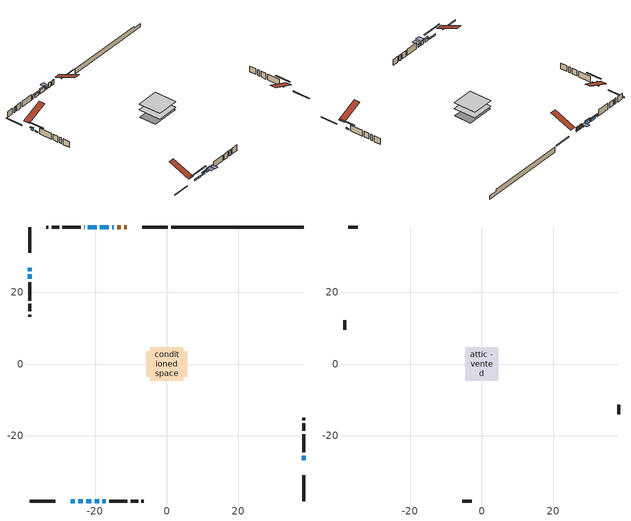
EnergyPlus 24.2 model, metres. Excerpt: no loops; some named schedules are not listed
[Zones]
conditioned space
 floor adiabatic (AdiabaticFloorConstruction): -4.63,-4.63 -4.63,4.63 4.63,4.63 4.63,-4.63 z0.76
 floor foundation (Slab1 construction): -5.73,-3.54 -5.73,3.54 5.73,3.54 5.73,-3.54 z-1.37
 wall outside (RimJoist1 construction): 0.26,38.25 -6.88,38.25 / -38.25,-38.25 -31.11,-38.25 / -38.25,38.25 -38.25,31.11 / 38.25,-38.25 38.25,-31.11 z0.76:1.06
 wall outside (AdiabaticWallConstruction 1): -11.15,38.25 -11.85,38.25 / -12.78,38.25 -13.82,38.25 z0.76:2.79
 wall outside (AdiabaticWallConstruction): -38.25,26.84 -38.25,25.93 / -17.94,-38.25 -17.03,-38.25 z0.76:1.93; 38.25,-26.84 38.25,-25.62 / -38.25,25 -38.25,23.78 / -26.84,-38.25 -25.62,-38.25 / -24.69,-38.25 -23.47,-38.25 z0.76:1.37; -22.55,-38.25 -21.02,-38.25 / -19.58,38.25 -22.02,38.25 z0.76:1.88; -20.09,-38.25 -18.87,-38.25 z0.76:2.28; -14.74,38.25 -15.28,38.25 z0.76:1.65; -16.21,38.25 -18.65,38.25 z0.76:2.44; -22.94,38.25 -23.08,38.25 z0.76:1.98
 wall outside (Wall1 construction): -24,38.25 -29.14,38.25 / -16.1,-38.25 -10.97,-38.25 / -38.25,22.85 -38.25,17.72 / 38.25,-24.69 38.25,-19.56 z0.76:3.2
 wall outside (Wall2 construction): -30.06,38.25 -32.11,38.25 / -10.04,-38.25 -8,-38.25 / -38.25,16.79 -38.25,14.75 / 38.25,-18.63 38.25,-16.59 z0.76:3.2
 wall outside (Wall3 construction): -33.04,38.25 -33.69,38.25 / -7.07,-38.25 -6.42,-38.25 / -38.25,13.82 -38.25,13.17 / 38.25,-15.66 38.25,-15.01 z0.76:3.2
 wall foundation (FoundationWall1 construction): 1.19,38.25,-1.37 1.19,38.25,0.76 34.55,38.25,0.76 34.55,38.25,-0.04 38.25,38.25,-0.04 38.25,38.25,-1.37
 window (WindowConstruction): -38.25,26.84 -38.25,25.93 z0.76:1.93
 window (WindowConstruction 8): 38.25,-26.84 38.25,-25.62 z0.76:1.37
 window (WindowConstruction 9): -38.25,25 -38.25,23.78 z0.76:1.37
 window (WindowConstruction 10): -26.84,-38.25 -25.62,-38.25 z0.76:1.37
 window (WindowConstruction 11): -24.69,-38.25 -23.47,-38.25 z0.76:1.37
 window (WindowConstruction 1): -22.54,-38.25 -21.02,-38.25 z0.76:1.88
 window (WindowConstruction 2): -20.09,-38.25 -18.87,-38.25 z0.76:2.28
 window (WindowConstruction 6): -14.75,38.25 -15.28,38.25 z0.76:1.65
 window (WindowConstruction 3): -16.21,38.25 -18.65,38.25 z0.76:2.44
 window (WindowConstruction 4): -19.58,38.25 -22.01,38.25 z0.76:1.88
 window (WindowConstruction 7): -22.94,38.25 -23.07,38.25 z0.76:1.98
 window (WindowConstruction 5): -17.94,-38.25 -17.03,-38.25 z0.76:1.93
 door (Door): -11.15,38.25 -11.85,38.25 z0.76:2.79
 door (Door 1): -12.78,38.25 -13.82,38.25 z0.76:2.79
 ceiling adiabatic (AdiabaticFloorConstruction): 4.63,-4.63 4.63,4.63 -4.63,4.63 -4.63,-4.63 z0.76
attic - vented
 floor to conditioned space (Floor1 construction Reversed): -4.63,-4.63 -4.63,4.63 4.63,4.63 4.63,-4.63 z3.2
 wall outside (Wall4 construction): -34.61,38.25 -37.33,38.25 / -5.49,-38.25 -2.78,-38.25 / -38.25,12.24 -38.25,9.53 / 38.25,-14.08 38.25,-11.37 z0.76:3.2
 roof outside (Roof1 construction): -10.22,38.25,3.2 -10.22,29.35,6.91 -7.81,29.35,6.91 -7.81,38.25,3.2; -27.77,-38.25,3.2 -27.77,-29.35,6.91 -30.18,-29.35,6.91 -30.18,-38.25,3.2; -38.25,27.77,3.2 -29.35,27.77,6.91 -29.35,30.18,6.91 -38.25,30.18,3.2; 38.25,-27.77,3.2 29.35,-27.77,6.91 29.35,-30.18,6.91 38.25,-30.18,3.2
shading: -38.25,25.73 -38.25,27.04 -38.67,27.04 -38.67,25.73 z2.13; 38.25,-22.98 38.25,-29.48 38.67,-29.48 38.67,-22.98 z4.01; -38.25,21.14 -38.25,27.64 -38.67,27.64 -38.67,21.14 z4.01; -22.98,-38.25 -29.48,-38.25 -29.48,-38.67 -22.98,-38.67 z4.01; -20.83,-38.25 -27.33,-38.25 -27.33,-38.67 -20.83,-38.67 z4.01; -20.72,-38.25 -22.84,-38.25 -22.84,-38.71 -20.72,-38.71 z2.18; -18.57,-38.25 -20.39,-38.25 -20.39,-40.54 -18.57,-40.54 z2.58; -15.74,38.25 -14.29,38.25 -14.29,40.54 -15.74,40.54 z2.11; -18.85,38.25 -16.01,38.25 -16.01,38.67 -18.85,38.67 z2.64; -22.31,38.25 -19.28,38.25 -19.28,38.71 -22.31,38.71 z2.18; -16.73,-38.25 -18.24,-38.25 -18.24,-40.54 -16.73,-40.54 z2.23
[Building]
Building 1: Terrain=Suburbs
[Site:Location]
Quebec Intl AP_QC: Latitude {deg}=46.8; Longitude {deg}=-71.38; Time Zone {hr}=-5; Elevation {m}=74; Keep Site Location Information=Yes
[Site:GroundTemperature:Shallow]
0.0108218, -2.24938, -2.43038, -1.3578, 2.94801, 7.23376, 10.9493, 13.303, 13.5029, 11.5886, 7.96783, 3.81355
[Site:WaterMainsTemperature]
Calculation Method=Schedule; Temperature Schedule=mains temperature schedule
[Material] Roughness=Rough; Thermal Absorptance=0.9
Name | Thickness {m} | Conductivity {W/m-K} | Density {kg/m3} | Specific Heat {J/kg-K} | Solar Absorptance | Visible Absorptance
asphalt or fiberglass shingles | 0.00635 | 0.162714 | 1121.4 | 1465.45 | 0.4 | 0.4
ceiling loosefill ins | 0.169333 | 0.0480833 | 16.02 | 1046.75 | 0.7 | 0.7
ceiling stud and cavity | 0.1397 | 0.0759935 | 65.682 | 1177.47 | 0.7 | 0.7
concrete 4.0 in. | 0.1016 | 1.803125 | 2242.8 | 837.4 | 0.7 | 0.7
concrete 8.0 in. | 0.2032 | 1.803125 | 2242.8 | 837.4 | 0.7 | 0.7
door material | 0.04445 | 0.053851 | 512.64 | 1214.23 | 0.7 | 0.7
exterior vertical ins | 0.0204263 | 0.029427 | 32.04 | 1214.23 | 0.7 | 0.7
floor covering | 0.0127 | 0.0433444 | 54.468 | 1339.84 | 0.6 | 0.6
floor rigid ins; wall rigid ins 1 | 0.512978 | 0.029427 | 32.04 | 1214.23 | 0.7 | 0.7
floor stud and cavity | 0.1397 | 1.75129 | 37.0049 | 1207.88 | 0.7 | 0.7
furniture material conditioned space 1 | 0.1524 | 0.115458 | 640.8 | 1214.23 | 0.6 | 0.6
gypsum board | 0.0127 | 0.160291 | 801 | 837.4 | 0.6 | 0.6
gypsum board 1 | 0.0127 | 0.160291 | 801 | 837.4 | 0.7 | 0.7
osb sheathing 0.5 in. | 0.0127 | 0.115458 | 512.64 | 1214.23 | 0.7 | 0.7
osb sheathing 0.75 in. | 0.01905 | 0.115458 | 512.64 | 1214.23 | 0.7 | 0.7
osb sheathing 2.0 in. | 0.0508 | 0.115458 | 512.64 | 1214.23 | 0.7 | 0.7
rim joist stud and cavity | 0.0508 | 0.0659308 | 125.044 | 1163.47 | 0.6 | 0.6
wall rigid ins | 0.051816 | 0.029427 | 32.04 | 1214.23 | 0.7 | 0.7
wall stud and cavity | 0.1397 | 0.801472 | 139.0536 | 1170.24 | 0.7 | 0.7
wall stud and cavity 1 | 0.1397 | 0.0764338 | 139.0536 | 1170.24 | 0.7 | 0.7
wall stud and cavity 2 | 0.1397 | 0.0804648 | 139.0536 | 1170.24 | 0.7 | 0.7
wall stud and cavity 3 | 0.0889 | 6.9971 | 50.32683 | 1063.81 | 0.6 | 0.6
wall stud and cavity 4 | 0.0889 | 0.380278 | 52.3479 | 1209.89 | 0.7 | 0.7
wall stud and cavity 5 | 0.0889 | 0.391764 | 83.0341 | 1211.67 | 0.7 | 0.7
wood siding | 0.0254 | 0.102417 | 544.68 | 1172.36 | 0.4 | 0.4
wood siding 1 | 0.00254 | 0.102417 | 544.68 | 1172.36 | 0.4 | 0.4
wood siding 2; wood siding 3; wood siding 4 | 0.0254 | 0.102417 | 544.68 | 1172.36 | 0.7 | 0.7
[WindowMaterial:SimpleGlazingSystem]
Name | U-Factor {W/m2-K} | Solar Heat Gain Coefficient
WindowMaterial | 2.78052 | 0.57
WindowMaterial 1 | 2.78676 | 0.61
WindowMaterial 2 | 2.78847 | 0.62
WindowMaterial 3 | 2.79528 | 0.66
WindowMaterial 4 | 2.78449 | 0.59
WindowMaterial 5 | 2.992306 | 0.59
WindowMaterial 6 | 2.912814 | 0.17
WindowMaterial 7 | 2.77314 | 0.53
WindowMaterial 8 | 2.76916 | 0.49
[Construction]
AdiabaticFloorConstruction: floor stud and cavity, floor rigid ins, osb sheathing 0.75 in., floor covering
AdiabaticWallConstruction: wood siding 3, wall rigid ins 1, wall stud and cavity 4, gypsum board
AdiabaticWallConstruction 1: wood siding 4, wall rigid ins 1, wall stud and cavity 4, gypsum board
Door; Door 1: door material
Floor1 construction Reversed: gypsum board, ceiling stud and cavity, ceiling loosefill ins
FoundationWall1 construction: concrete 8.0 in., gypsum board 1
furniture construction conditioned space 1: furniture material conditioned space 1
PartitionWallConstruction: gypsum board, wall stud and cavity 5, gypsum board
RimJoist1 construction: wood siding 2, osb sheathing 2.0 in., rim joist stud and cavity
Roof1 construction: asphalt or fiberglass shingles
Slab1 construction: concrete 4.0 in.
Wall1 construction: wood siding, wall rigid ins, osb sheathing 0.5 in., wall stud and cavity, gypsum board
Wall2 construction: wood siding, osb sheathing 0.5 in., wall stud and cavity 1, gypsum board
Wall3 construction: wood siding, osb sheathing 0.5 in., wall stud and cavity 2, gypsum board
Wall4 construction: wood siding 1, wall stud and cavity 3
WindowConstruction; WindowConstruction 5: WindowMaterial
WindowConstruction 1: WindowMaterial 1
WindowConstruction 10: WindowMaterial 8
WindowConstruction 11; WindowConstruction 8; WindowConstruction 9: WindowMaterial 7
WindowConstruction 2: WindowMaterial 2
WindowConstruction 3: WindowMaterial 3
WindowConstruction 4: WindowMaterial 4
WindowConstruction 6: WindowMaterial 5
WindowConstruction 7: WindowMaterial 6
[Zone] Multiplier=1; Part of Total Floor Area=Yes
Name | Volume {m3}
attic - vented | 50.9812
conditioned space | 398.8
[Space]
Name | Zone | Volume {m3}
attic - vented 1 | attic - vented | 50.9812
conditioned space 1 | conditioned space | 398.8
[ZoneInfiltration:EffectiveLeakageArea]
infil attic - vented 1: Zone or Space=attic - vented 1; Schedule=Always On Discrete; Effective Air Leakage Area {cm2}=3169.48; Stack Coefficient=0.000427477; Wind Coefficient=1.39694e-05
[ZoneMixing]
whole house fan mix: Zone or Space=attic - vented; Schedule=Always On Continuous; Design Flow Rate Calculation Method=Flow/Zone; Design Flow Rate {m3/s}=0; Source Zone or Space=conditioned space
[SurfaceProperty:ExposedFoundationPerimeter]
Slab1: Exposed Perimeter Calculation Method=TotalExposedPerimeter; Total Exposed Perimeter {m}=37.065
[InternalMass] Zone or ZoneList=conditioned space; Space or SpaceList=conditioned space 1
Name | Construction | Surface Area {m2}
furniture mass conditioned space 1 | furniture construction conditioned space 1 | 66.7598
partition wall mass | PartitionWallConstruction | 166.899
[Lights]
interior lighting: Zone or ZoneList or Space or SpaceList=conditioned space 1; Schedule=interior lighting schedule; Design Level Calculation Method=LightingLevel; Lighting Level {W}=343.2; Return Air Fraction=0; Fraction Radiant=0.6; Fraction Visible=0.2; Fraction Replaceable=1
[People]
occupants: Zone or ZoneList or Space or SpaceList=conditioned space 1; Number of People Schedule=occupants schedule; Number of People Calculation Method=People; Number of People=3; Fraction Radiant=0.314171; Sensible Heat Fraction=0.56303; Activity Level Schedule=occupants activity schedule; Carbon Dioxide Generation Rate {m3/s-W}=0; Enable ASHRAE 55 Comfort Warnings=No; Mean Radiant Temperature Calculation Type=EnclosureAveraged
[ElectricEquipment] Zone or ZoneList or Space or SpaceList=conditioned space 1; Design Level Calculation Method=EquipmentLevel
Name | Schedule | Design Level {W} | Fraction Latent | Fraction Radiant | Fraction Lost
clothes dryer | clothes dryer schedule | 140.772 | 0.015 | 0.081 | 0.85
clothes washer | clothes washer schedule | 32.1985 | 0.03 | 0.162 | 0.7
cooking range | cooking range schedule | 215.147 | 0.08 | 0.432 | 0.2
dishwasher | dishwasher schedule | 66.8632 | 0.3 | 0.18 | 0.4
fridge | fridge schedule | 72.9452 | 0 | 0.6 | 0
mech vent bath fan 0 | mech vent bath fan 0 schedule | 50.2 | 0 | 0 | 1
mech vent bath fan 1 | mech vent bath fan 1 schedule | 50.2 | 0 | 0 | 1
mech vent house fan | mech vent house fan schedule | 0 | 0 | 0 | 1
mech vent house fan cfis | mech vent house fan cfis schedule | 0 | 0 | 0 | 0
mech vent range fan 0 | mech vent range fan 0 schedule | 57 | 0 | 0 | 1
misc plug loads | misc plug loads schedule | 494.7 | 0.045 | 0.513 | 0.1
whole house fan | Always On Discrete | 0 | 0 | 0 | 1
[OtherEquipment] Zone or ZoneList or Space or SpaceList=conditioned space 1; Design Level Calculation Method=EquipmentLevel
Name | Fuel Type | Schedule | Design Level {W} | Fraction Latent | Fraction Radiant | Fraction Lost
clothes dryer 1 | Electricity | clothes dryer schedule | 0 | 0.015 | 0.081 | 0.85
cooking range 1 | Electricity | cooking range schedule | 0 | 0.08 | 0.432 | 0.2
general water use latent | None | general water use schedule | 62.594 | 1 | 0 | 0
general water use sensible | None | general water use schedule | -61.6891 | 0 | 0.6 | 0
mech vent house fan latent load | None | Always On Discrete | 0 | 1 | 0 | 0
mech vent house fan sensible load | None | Always On Discrete | 0 | 0 | 0 | 0
water heater energy adjustment1 | Electricity | Always On Discrete | 0.01 | 0 | 0 | 1
[ZoneInfiltration:DesignFlowRate] Zone or ZoneList or Space or SpaceList=conditioned space 1; Schedule=Always On Discrete; Design Flow Rate Calculation Method=Flow/Zone; Design Flow Rate {m3/s}=0
infil flow; natural vent flow; whole house fan flow
[ZoneControl:Thermostat]
conditioned space Thermostat: Zone or ZoneList=conditioned space; Control Type Schedule=conditioned space Thermostat Schedule; Control 1=conditioned space temperature setpoint; Temperature Difference Between Cutout And Setpoint {deltaC}=0
[ZoneHVAC:Baseboard:Convective:Electric]
electric baseboard: Availability Schedule=Always On Discrete; Heating Design Capacity {W}=9629.44; Efficiency=1
[AirLoopHVAC:UnitarySystem]
unit heater unitary system: Control Type=Load; Controlling Zone or Thermostat Location=conditioned space; Dehumidification Control Type=None; Availability Schedule=Always On Discrete; Supply Fan=unit heater supply fan; Fan Placement=BlowThrough; Supply Air Fan Operating Mode Schedule=unit heater auto fan schedule; Heating Coil=unit heater htg coil; DX Heating Coil Sizing Ratio=1; Use DOAS DX Cooling Coil=No; Minimum Supply Air Temperature {C}=2; Latent Load Control=SensibleOnlyLoadControl; Cooling Supply Air Flow Rate Method=None; Heating Supply Air Flow Rate Method=SupplyAirFlowRate; Heating Supply Air Flow Rate {m3/s}=0.00141584; No Load Supply Air Flow Rate Method=SupplyAirFlowRate; No Load Supply Air Flow Rate {m3/s}=0; No Load Supply Air Flow Rate Control Set To Low Speed=Yes; Maximum Supply Air Temperature {C}=48.8889; Maximum Outdoor Dry-Bulb Temperature for Supplemental Heater Operation {C}=21; Ancillary On-Cycle Electric Power {W}=0; Ancillary Off-Cycle Electric Power {W}=0
[Fan:SystemModel]
unit heater supply fan: Availability Schedule=Always On Discrete; Design Maximum Air Flow Rate {m3/s}=0.00141584; Speed Control Method=Discrete; Electric Power Minimum Flow Rate Fraction=0.2; Design Pressure Rise {Pa}=500; Motor Efficiency=1; Motor In Air Stream Fraction=1; Design Electric Power Consumption {W}=Autosize; Design Power Sizing Method=PowerPerFlow; Electric Power Per Unit Flow Rate {W/(m3/s)}=1e-06; Electric Power Per Unit Flow Rate Per Unit Pressure {W/((m3/s)-Pa)}=1.66667; Fan Total Efficiency=0.7; Motor Loss Radiative Fraction=0; Number of Speeds=1; Speed Flow Fraction 1=1; Speed Electric Power Fraction 1=1
[Coil:Heating:Fuel]
unit heater htg coil: Availability Schedule=Always On Discrete; Fuel Type=OtherFuel1; Burner Efficiency=0.3; Nominal Capacity {W}=0.293071; On Cycle Parasitic Electric Load {W}=0; Off Cycle Parasitic Fuel Load {W}=0
[Zone equipment]
conditioned space: electric baseboard, unit heater unitary system
[Foundation:Kiva]
Foundation Kiva 1: Initial Indoor Air Temperature {C}=18; Wall Height Above Grade {m}=0.759988; Wall Depth Below Slab {m}=0.2032; Custom Block Material Name 1=exterior vertical ins; Custom Block Depth 1 {m}=2.13; Custom Block X Position 1 {m}=0.2159; Custom Block Z Position 1 {m}=0
[Foundation:Kiva:Settings]
Soil Conductivity {W/m-K}=0.849921; Soil Density {kg/m3}=1842.3; Soil Specific Heat {J/kg-K}=418.7; Ground Solar Absorptivity=0.9; Ground Thermal Absorptivity=0.9; Ground Surface Roughness {m}=0.03; Far-Field Width {m}=40; Deep-Ground Boundary Condition=ZeroFlux; Deep-Ground Depth {m}=40; Minimum Cell Dimension {m}=0.2; Maximum Cell Growth Coefficient=3; Simulation Timestep=Timestep
[Exterior:Lights]
exterior lighting: Schedule=exterior lighting schedule; Design Level {W}=75.6
[EnergyManagementSystem:GlobalVariable]
infil_program_Qfan
infil_program_Qinf
natural_vent_program_Qnv
natural_vent_program_Qwhf
[EnergyManagementSystem:Sensor]
Name | Output:Variable or Output:Meter Index Key | Output:Variable or Output:Meter
airflow_gain | infil flow | Infiltration Sensible Heat Gain Energy
airflow_gain_1 | natural vent flow | Infiltration Sensible Heat Gain Energy
airflow_gain_2 | whole house fan flow | Infiltration Sensible Heat Gain Energy
airflow_loss | infil flow | Infiltration Sensible Heat Loss Energy
airflow_loss_1 | natural vent flow | Infiltration Sensible Heat Loss Energy
airflow_loss_2 | whole house fan flow | Infiltration Sensible Heat Loss Energy
clg_load_cond |  | Cooling:EnergyTransfer:Zone:CONDITIONED SPACE
clg_sp_s; clg_sp_s_1 | cooling setpoint | Schedule Value
clothes_dryer_exhaust_0_sch_s | clothes dryer exhaust 0 schedule | Schedule Value
conditioned_space_clg_unmet_s | conditioned space | Zone Cooling Setpoint Not Met Time
conditioned_space_htg_unmet_s | conditioned space | Zone Heating Setpoint Not Met Time
cool_season | cooling season schedule | Schedule Value
fridge_tin_s | conditioned space | Zone Mean Air Temperature
htg_load_cond |  | Heating:EnergyTransfer:Zone:CONDITIONED SPACE
htg_sp_s; htg_sp_s_1 | heating setpoint | Schedule Value
ig_ee_conv | clothes dryer | Electric Equipment Convective Heating Energy
ig_ee_conv_2 | cooking range | Electric Equipment Convective Heating Energy
ig_ee_conv_4 | fridge | Electric Equipment Convective Heating Energy
ig_ee_conv_5 | misc plug loads | Electric Equipment Convective Heating Energy
ig_ee_conv_6 | whole house fan | Electric Equipment Convective Heating Energy
ig_ee_rad | clothes dryer | Electric Equipment Radiant Heating Energy
ig_ee_rad_2 | cooking range | Electric Equipment Radiant Heating Energy
ig_ee_rad_4 | fridge | Electric Equipment Radiant Heating Energy
ig_ee_rad_5 | misc plug loads | Electric Equipment Radiant Heating Energy
ig_ee_rad_6 | whole house fan | Electric Equipment Radiant Heating Energy
ig_lgt_conv | interior lighting | Lights Convective Heating Energy
ig_lgt_rad | interior lighting | Lights Radiant Heating Energy
ig_lgt_vis | interior lighting | Lights Visible Radiation Heating Energy
ig_oe_conv | clothes dryer 1 | Other Equipment Convective Heating Energy
ig_oe_conv_1 | cooking range 1 | Other Equipment Convective Heating Energy
ig_oe_conv_2 | general water use latent | Other Equipment Convective Heating Energy
ig_oe_conv_3 | general water use sensible | Other Equipment Convective Heating Energy
ig_oe_conv_4 | water heater energy adjustment1 | Other Equipment Convective Heating Energy
ig_oe_rad | clothes dryer 1 | Other Equipment Radiant Heating Energy
ig_oe_rad_1 | cooking range 1 | Other Equipment Radiant Heating Energy
ig_oe_rad_2 | general water use latent | Other Equipment Radiant Heating Energy
ig_oe_rad_3 | general water use sensible | Other Equipment Radiant Heating Energy
ig_oe_rad_4 | water heater energy adjustment1 | Other Equipment Radiant Heating Energy
ig_ppl_conv | occupants | People Convective Heating Energy
ig_ppl_rad | occupants | People Radiant Heating Energy
im_conv | furniture mass conditioned space 1 | Surface Inside Face Convection Heat Gain Energy
im_conv_1 | partition wall mass | Surface Inside Face Convection Heat Gain Energy
im_ig | furniture mass conditioned space 1 | Surface Inside Face Internal Gains Radiation Heat Gain Energy
im_ig_1 | partition wall mass | Surface Inside Face Internal Gains Radiation Heat Gain Energy
im_lgt | furniture mass conditioned space 1 | Surface Inside Face Lights Radiation Heat Gain Energy
im_lgt_1 | partition wall mass | Surface Inside Face Lights Radiation Heat Gain Energy
im_sol | furniture mass conditioned space 1 | Surface Inside Face Solar Radiation Heat Gain Energy
im_sol_1 | partition wall mass | Surface Inside Face Solar Radiation Heat Gain Energy
im_surf | furniture mass conditioned space 1 | Surface Inside Face Net Surface Thermal Radiation Heat Gain Energy
im_surf_1 | partition wall mass | Surface Inside Face Net Surface Thermal Radiation Heat Gain Energy
mech_vent_bath_fan_0_sch_s | mech vent bath fan 0 schedule | Schedule Value
mech_vent_bath_fan_1_sch_s | mech vent bath fan 1 schedule | Schedule Value
mech_vent_range_fan_0_sch_s | mech vent range fan 0 schedule | Schedule Value
mv_conv | mech vent bath fan 0 | Electric Equipment Convective Heating Energy
mv_conv_1 | mech vent bath fan 1 | Electric Equipment Convective Heating Energy
mv_conv_2 | mech vent house fan | Electric Equipment Convective Heating Energy
mv_conv_3 | mech vent house fan cfis | Electric Equipment Convective Heating Energy
mv_conv_4 | mech vent range fan 0 | Electric Equipment Convective Heating Energy
mv_conv_5 | mech vent house fan latent load | Other Equipment Convective Heating Energy
mv_conv_6 | mech vent house fan sensible load | Other Equipment Convective Heating Energy
mv_rad | mech vent bath fan 0 | Electric Equipment Radiant Heating Energy
mv_rad_1 | mech vent bath fan 1 | Electric Equipment Radiant Heating Energy
mv_rad_2 | mech vent house fan | Electric Equipment Radiant Heating Energy
mv_rad_3 | mech vent house fan cfis | Electric Equipment Radiant Heating Energy
mv_rad_4 | mech vent range fan 0 | Electric Equipment Radiant Heating Energy
mv_rad_5 | mech vent house fan latent load | Other Equipment Radiant Heating Energy
mv_rad_6 | mech vent house fan sensible load | Other Equipment Radiant Heating Energy
natural_vent_s | natural vent schedule | Schedule Value
out_pb_s |  | Site Outdoor Air Barometric Pressure
out_wt_s |  | Site Outdoor Air Humidity Ratio
site_vw_s |  | Site Wind Speed
ss_back_out | Window1 | Surface Window Shortwave from Zone Back Out Window Heat Transfer Rate
ss_back_out_1 | Window10 | Surface Window Shortwave from Zone Back Out Window Heat Transfer Rate
ss_back_out_10 | Window8 | Surface Window Shortwave from Zone Back Out Window Heat Transfer Rate
ss_back_out_11 | Window9 | Surface Window Shortwave from Zone Back Out Window Heat Transfer Rate
ss_back_out_2 | Window11 | Surface Window Shortwave from Zone Back Out Window Heat Transfer Rate
ss_back_out_3 | Window12 | Surface Window Shortwave from Zone Back Out Window Heat Transfer Rate
ss_back_out_4 | Window13 | Surface Window Shortwave from Zone Back Out Window Heat Transfer Rate
ss_back_out_5 | Window2 | Surface Window Shortwave from Zone Back Out Window Heat Transfer Rate
ss_back_out_6 | Window3 | Surface Window Shortwave from Zone Back Out Window Heat Transfer Rate
ss_back_out_7 | Window4 | Surface Window Shortwave from Zone Back Out Window Heat Transfer Rate
ss_back_out_8 | Window5 | Surface Window Shortwave from Zone Back Out Window Heat Transfer Rate
ss_back_out_9 | Window6 | Surface Window Shortwave from Zone Back Out Window Heat Transfer Rate
ss_conv | Door1 | Surface Inside Face Convection Heat Gain Energy
ss_conv_1 | Door2 | Surface Inside Face Convection Heat Gain Energy
ss_conv_10 | Window5 | Surface Inside Face Convection Heat Gain Energy
ss_conv_11 | Window6 | Surface Inside Face Convection Heat Gain Energy
ss_conv_12 | Window8 | Surface Inside Face Convection Heat Gain Energy
ss_conv_13 | Window9 | Surface Inside Face Convection Heat Gain Energy
ss_conv_2 | Window1 | Surface Inside Face Convection Heat Gain Energy
ss_conv_3 | Window10 | Surface Inside Face Convection Heat Gain Energy
ss_conv_4 | Window11 | Surface Inside Face Convection Heat Gain Energy
ss_conv_5 | Window12 | Surface Inside Face Convection Heat Gain Energy
ss_conv_6 | Window13 | Surface Inside Face Convection Heat Gain Energy
ss_conv_7 | Window2 | Surface Inside Face Convection Heat Gain Energy
ss_conv_8 | Window3 | Surface Inside Face Convection Heat Gain Energy
ss_conv_9 | Window4 | Surface Inside Face Convection Heat Gain Energy
ss_ig | Door1 | Surface Inside Face Internal Gains Radiation Heat Gain Energy
ss_ig_1 | Door2 | Surface Inside Face Internal Gains Radiation Heat Gain Energy
ss_ig_10 | Window5 | Surface Inside Face Internal Gains Radiation Heat Gain Energy
ss_ig_11 | Window6 | Surface Inside Face Internal Gains Radiation Heat Gain Energy
ss_ig_12 | Window8 | Surface Inside Face Internal Gains Radiation Heat Gain Energy
ss_ig_13 | Window9 | Surface Inside Face Internal Gains Radiation Heat Gain Energy
ss_ig_2 | Window1 | Surface Inside Face Internal Gains Radiation Heat Gain Energy
ss_ig_3 | Window10 | Surface Inside Face Internal Gains Radiation Heat Gain Energy
ss_ig_4 | Window11 | Surface Inside Face Internal Gains Radiation Heat Gain Energy
ss_ig_5 | Window12 | Surface Inside Face Internal Gains Radiation Heat Gain Energy
ss_ig_6 | Window13 | Surface Inside Face Internal Gains Radiation Heat Gain Energy
ss_ig_7 | Window2 | Surface Inside Face Internal Gains Radiation Heat Gain Energy
ss_ig_8 | Window3 | Surface Inside Face Internal Gains Radiation Heat Gain Energy
ss_ig_9 | Window4 | Surface Inside Face Internal Gains Radiation Heat Gain Energy
ss_lgt | Door1 | Surface Inside Face Lights Radiation Heat Gain Energy
ss_lgt_1 | Door2 | Surface Inside Face Lights Radiation Heat Gain Energy
ss_sol | Door1 | Surface Inside Face Solar Radiation Heat Gain Energy
ss_sol_1 | Door2 | Surface Inside Face Solar Radiation Heat Gain Energy
ss_surf | Door1 | Surface Inside Face Net Surface Thermal Radiation Heat Gain Energy
ss_surf_1 | Door2 | Surface Inside Face Net Surface Thermal Radiation Heat Gain Energy
ss_surf_10 | Window5 | Surface Inside Face Net Surface Thermal Radiation Heat Gain Energy
ss_surf_11 | Window6 | Surface Inside Face Net Surface Thermal Radiation Heat Gain Energy
ss_surf_12 | Window8 | Surface Inside Face Net Surface Thermal Radiation Heat Gain Energy
ss_surf_13 | Window9 | Surface Inside Face Net Surface Thermal Radiation Heat Gain Energy
ss_surf_2 | Window1 | Surface Inside Face Net Surface Thermal Radiation Heat Gain Energy
